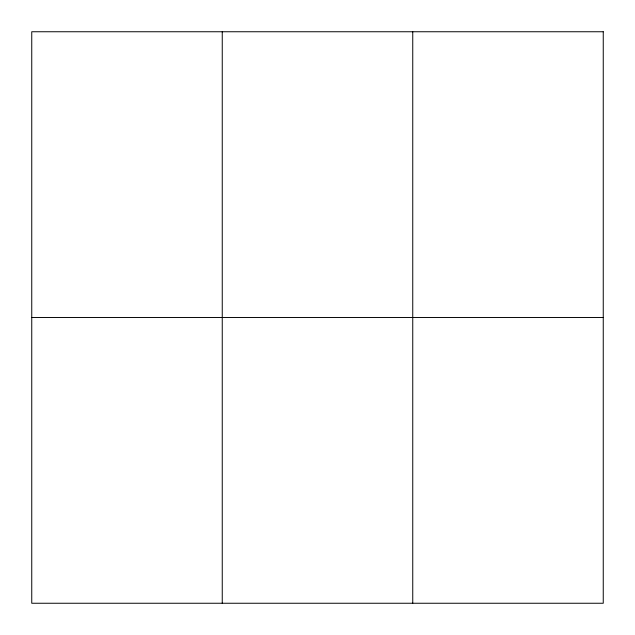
<?xml version="1.0" encoding="UTF-8"?>
<svg xmlns="http://www.w3.org/2000/svg" width="635" height="635" viewBox="0 0 635 635"><rect width="100%" height="100%" fill="white"/><g stroke="black" fill="none" stroke-linecap="round" stroke-linejoin="round"><path stroke-width="0.95" d="M31.75 317.5L603.25 317.5M412.75 31.75L412.75 603.25M222.25 31.75L222.25 603.25M603.25 31.75L31.75 31.75L31.75 603.25L603.25 603.25L603.25 31.75"/></g></svg>
